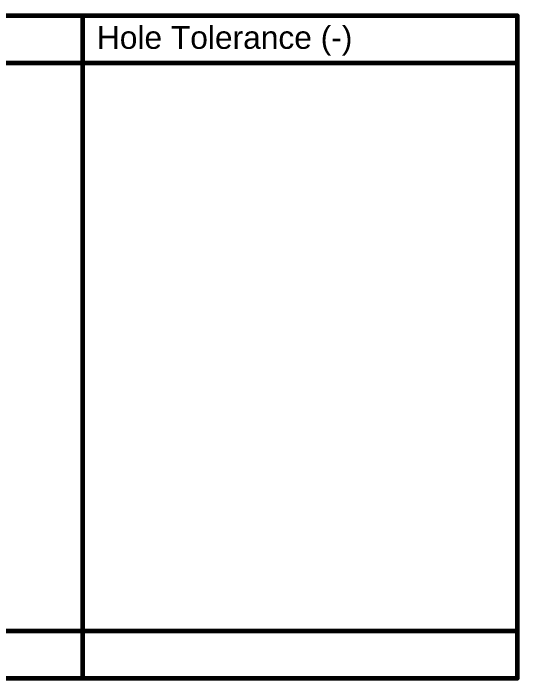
# Model space of a CAD drawing. Header units: inches. Extents: x -2 to 5376, y -4 to 5426.
# Drawn here: x 248.5 to 289.3, y 133 to 186.7 of the extents above; entities that cross this region are included whole.
import ezdxf

# ---------------------------------------------------------------- set-up
doc = ezdxf.new("R2010")
doc.units = ezdxf.units.IN
doc.layers.add('Drill Drawing', color=1, linetype='Continuous')
doc.styles.add('Arial', font='', dxfattribs={"height": 0.2})
doc.styles.get('Arial').set_extended_font_data('Arial')

msp = doc.modelspace()

# ---------------------------------------------------------------- linework, layer by layer
at = {"layer": 'Drill Drawing'}
for points in [[(7.175, 186.536, 0.381, 0.381, 0), (289.138, 186.536, 0.381, 0.381, 0)], [(254.122, 133.196, 0.381, 0.381, 0), (254.122, 186.536, 0.381, 0.381, 0)], [(289.138, 133.196, 0.381, 0.381, 0), (289.138, 186.536, 0.381, 0.381, 0)], [(7.175, 182.726, 0.381, 0.381, 0), (289.138, 182.726, 0.381, 0.381, 0)], [(7.175, 137.006, 0.381, 0.381, 0), (289.138, 137.006, 0.381, 0.381, 0)], [(7.175, 133.196, 0.381, 0.381, 0), (289.138, 133.196, 0.381, 0.381, 0)]]:
    msp.add_lwpolyline(points, format="xyseb", dxfattribs=at)
for points in [[(254.026, 186.536, 0.191, 0.191, 1), (254.217, 186.536, 0.191, 0.191, 1)], [(289.043, 186.536, 0.191, 0.191, 1), (289.233, 186.536, 0.191, 0.191, 1)], [(289.043, 186.536, 0.191, 0.191, 1), (289.233, 186.536, 0.191, 0.191, 1)], [(289.043, 182.726, 0.191, 0.191, 1), (289.233, 182.726, 0.191, 0.191, 1)], [(289.043, 137.006, 0.191, 0.191, 1), (289.233, 137.006, 0.191, 0.191, 1)], [(254.026, 133.196, 0.191, 0.191, 1), (254.217, 133.196, 0.191, 0.191, 1)], [(289.043, 133.196, 0.191, 0.191, 1), (289.233, 133.196, 0.191, 0.191, 1)], [(289.043, 133.196, 0.191, 0.191, 1), (289.233, 133.196, 0.191, 0.191, 1)]]:
    msp.add_lwpolyline(points, format="xyseb", close=True, dxfattribs=at)

# ---------------------------------------------------------------- texts
at = {"layer": 'Drill Drawing', "style": 'Arial'}
msp.add_text('Hole Tolerance (-)', height=1.8288, dxfattribs=at).set_placement((255.265, 183.869))

doc.saveas('drawing.dxf')
